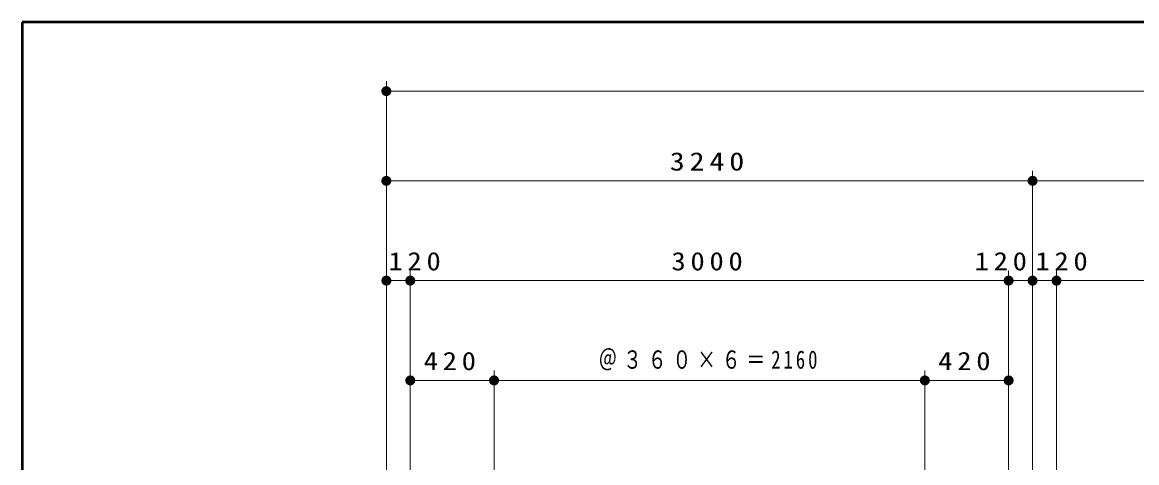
# Model space of a CAD drawing. Units: millimetres on the paper, scale 1:50. Extents: x -365 to 10, y -38 to 257.
# Drawn here: x -365 to -253.2, y 212.9 to 257 of the extents above; entities that cross this region are included whole.
import ezdxf

# ---------------------------------------------------------------- set-up
doc = ezdxf.new("R2010")
doc.units = ezdxf.units.MM
doc.layers.add('LY_1', color=7, linetype='Continuous', lineweight=25)
doc.layers.add('LY_2', color=7, linetype='Continuous', lineweight=13)
doc.styles.add('ＭＳ ゴシック', font='')
doc.styles.get('ＭＳ ゴシック').set_extended_font_data('MS Gothic')

# ---------------------------------------------------------------- blocks, each defined once
blk = doc.blocks.new('filled_dot')
at = {"color": 0, "linetype": 'Continuous', "lineweight": -2, "const_width": 1.25}
blk.add_lwpolyline([(-0.625, 0, 1), (0.625, 0, 1)], format="xyb", close=True, dxfattribs=at)

msp = doc.modelspace()

# ---------------------------------------------------------------- linework, layer by layer
at = {"layer": 'LY_1', "lineweight": 13}
for p, q in [((-328.491, 212.114), (-328.491, 251.099)), ((-328.491, 250.099), (-134.091, 250.099)), ((-328.491, 212.114), (-328.491, 242.114)), ((-263.691, 212.114), (-263.691, 242.114)), ((-263.691, 212.114), (-263.691, 242.114)), ((-328.491, 241.114), (-263.691, 241.114)), ((-263.691, 241.114), (-198.891, 241.114)), ((-326.091, 210.695), (-326.091, 232.114)), ((-266.091, 209.714), (-266.091, 232.114)), ((-261.291, 210.695), (-261.291, 232.114)), ((-328.491, 231.114), (-322.454, 231.114)), ((-326.091, 231.114), (-266.091, 231.114)), ((-269.611, 231.114), (-263.691, 231.114)), ((-263.691, 231.114), (-257.577, 231.114)), ((-261.291, 231.114), (-201.291, 231.114)), ((-326.091, 209.714), (-326.091, 222.114)), ((-317.691, 208.614), (-317.691, 222.114)), ((-274.491, 208.614), (-274.491, 222.114)), ((-266.091, 209.714), (-266.091, 222.114)), ((-326.091, 221.114), (-317.691, 221.114)), ((-317.691, 221.114), (-274.491, 221.114)), ((-274.491, 221.114), (-266.091, 221.114))]:
    msp.add_line(p, q, dxfattribs=at)
at = {"layer": 'LY_2', "lineweight": 50}
for p, q in [((0, 257), (-365, 257)), ((-365, 257), (-365, 0))]:
    msp.add_line(p, q, dxfattribs=at)

# ---------------------------------------------------------------- block references
at = {"layer": 'LY_1', "lineweight": 13, "xscale": 0.4, "yscale": 0.4}
for p in [(-328.491, 250.099), (-328.491, 241.114), (-263.691, 241.114), (-328.491, 231.114), (-326.091, 231.114), (-266.091, 231.114), (-263.691, 231.114), (-261.291, 231.114), (-326.091, 221.114), (-317.691, 221.114), (-274.491, 221.114)]:
    msp.add_blockref('filled_dot', p, dxfattribs=at)
at = {"layer": 'LY_1', "lineweight": 13, "xscale": 0.4, "yscale": 0.4, "rotation": 180}
for p in [(-263.691, 241.114), (-326.091, 231.114), (-266.091, 231.114), (-263.691, 231.114), (-261.291, 231.114), (-317.691, 221.114), (-274.491, 221.114), (-266.091, 221.114)]:
    msp.add_blockref('filled_dot', p, dxfattribs=at)

# ---------------------------------------------------------------- texts
at = {"layer": 'LY_1', "char_height": 1.833, "attachment_point": 8, "style": 'ＭＳ ゴシック'}
for s, insert in [('\\T1.33;\\W1.2;3240', (-296.091, 242.114)), ('\\T1.33;\\W1.15;120', (-325.423, 232.114)), ('\\T1.33;\\W1.15;3000', (-296.091, 232.114)), ('\\T1.33;\\W1.15;120', (-266.642, 232.114)), ('\\T1.33;\\W1.15;120', (-260.546, 232.114)), ('\\T1.33;\\W1.15;420', (-321.891, 222.114)), ('\\T1.32;\\W0.75;＠３６０×６＝2160', (-296.091, 222.114)), ('\\T1.33;\\W1.15;420', (-270.291, 222.114))]:
    msp.add_mtext(s, dxfattribs=dict(at, insert=insert))

doc.saveas('drawing.dxf')
